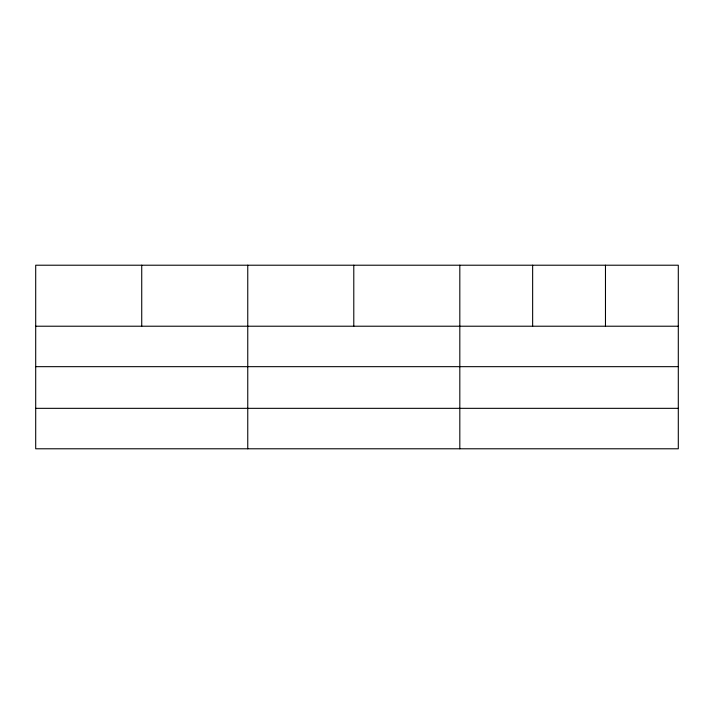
<?xml version="1.0" encoding="UTF-8"?>
<svg xmlns="http://www.w3.org/2000/svg" width="714" height="714" viewBox="0 0 714 714"><rect width="100%" height="100%" fill="white"/><g stroke="black" fill="none" stroke-linecap="round" stroke-linejoin="round"><path stroke-width="1.07" d="M678.3 366.666L678.3 265.215L35.7 265.215L35.7 448.785L678.3 448.785L678.3 366.666L35.7 366.666M35.7 326.218L678.3 326.218M35.7 408.337L678.3 408.337M605.472 265.215L605.472 326.218M532.644 265.215L532.644 326.218M459.816 265.215L459.816 448.785M353.787 265.215L353.787 326.218M247.758 265.215L247.758 448.785M141.729 265.215L141.729 326.218"/></g></svg>
